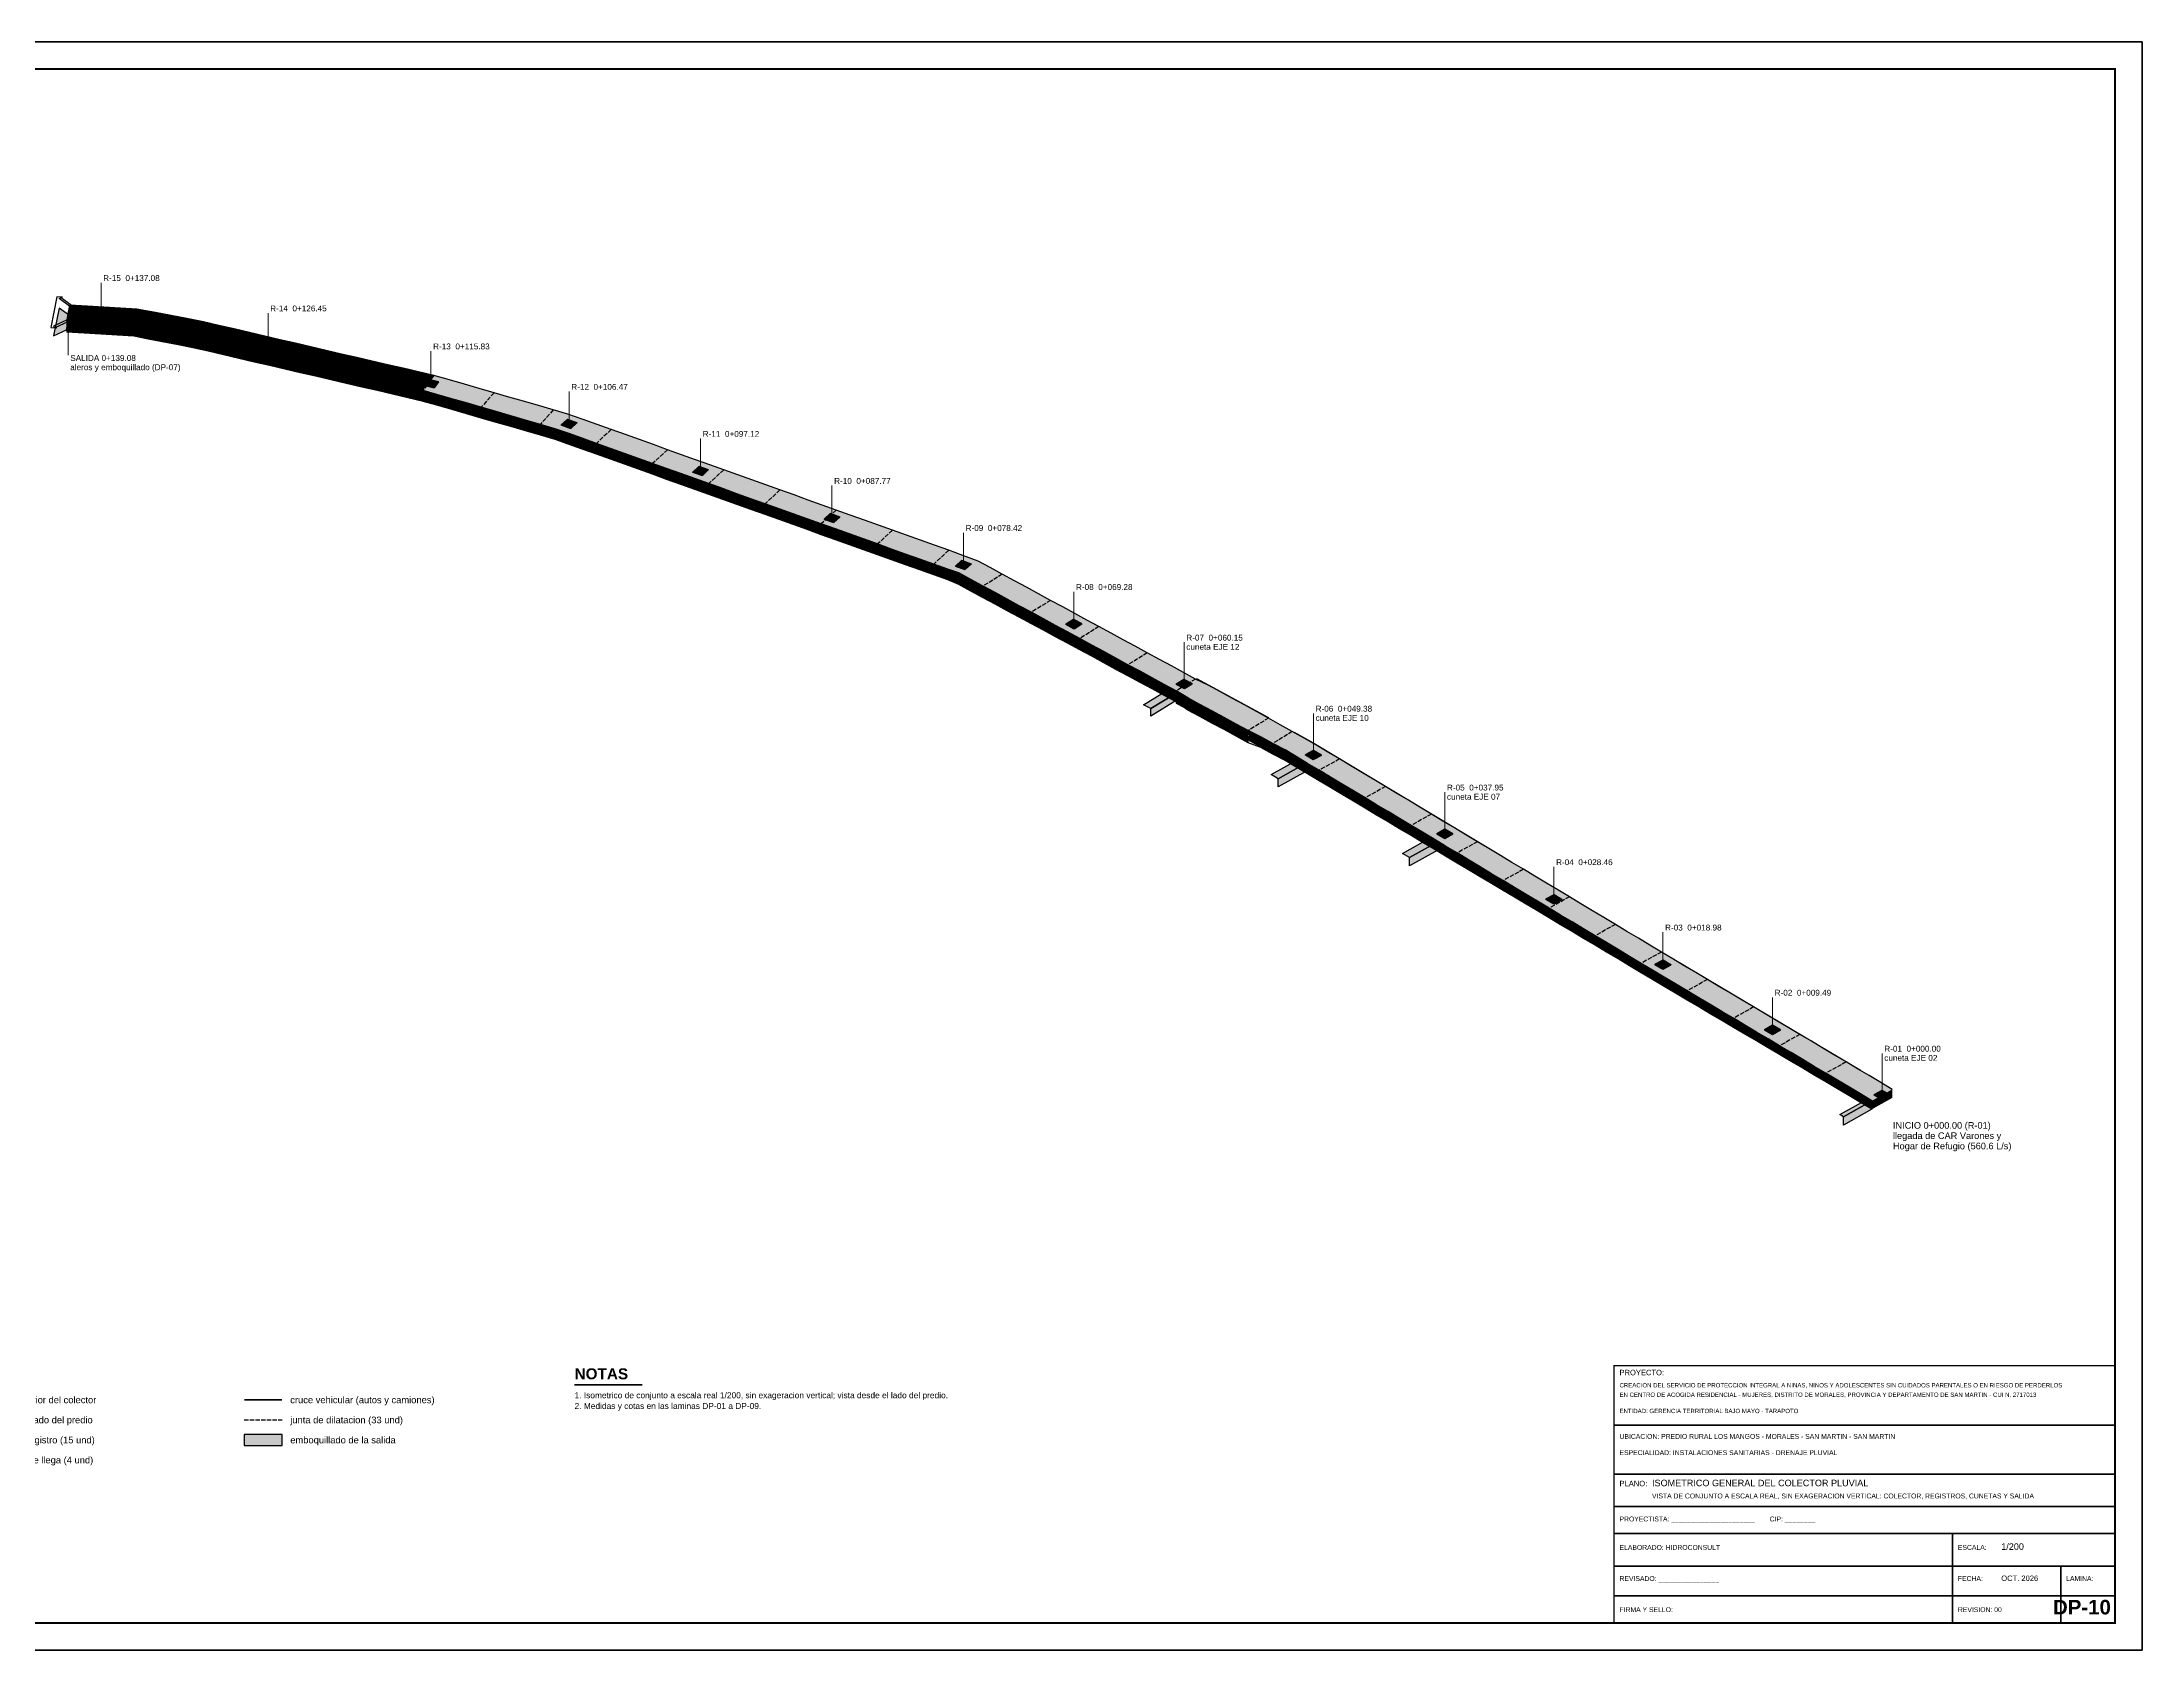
# Model space of a CAD drawing. Header units: metres. Extents: x -573 to 467, y -35 to 119.
# Drawn here: x 312 to 467.1, y 0 to 118.8 of the extents above; entities that cross this region are included whole.
import ezdxf
from ezdxf.enums import TextEntityAlignment as Align

# ---------------------------------------------------------------- set-up
doc = ezdxf.new("R2010")
doc.units = ezdxf.units.M
doc.header["$LTSCALE"] = 0.25
doc.linetypes.add('DASHED', pattern=[1.524, 1.27, -0.254])
for name, color, linetype in [('CRUCE-VEHICULAR', 30, 'CONTINUOUS'), ('ISO-ARISTAS', 8, 'CONTINUOUS'), ('JUNTAS', 8, 'DASHED'), ('LEYENDA', 7, 'CONTINUOUS'), ('ROTULO-TEXTO', 7, 'CONTINUOUS'), ('TEXTOS', 7, 'CONTINUOUS'), ('TEXTOS-NOTAS', 7, 'CONTINUOUS')]:
    doc.layers.add(name, color=color, linetype=linetype)
for name, color, linetype, true_color in [('ISO-CONCRETO-LAT1', 253, 'CONTINUOUS', 0xcecece), ('ISO-CONCRETO-LAT2', 252, 'CONTINUOUS', 0xb2b2b2), ('ISO-CONCRETO-SUP', 254, 'CONTINUOUS', 0xe8e8e8), ('ISO-CUNETA', 94, 'CONTINUOUS', 0xa8d6a8), ('ISO-PIEDRA', 34, 'CONTINUOUS', 0xc4b092), ('ISO-TAPA', 255, 'CONTINUOUS', 0xf8f4e6)]:
    doc.layers.add(name, color=color, linetype=linetype, true_color=true_color)
for name, color, linetype, lineweight in [('LLAMADAS', 30, 'CONTINUOUS', 18), ('MARCO', 7, 'CONTINUOUS', 50), ('REGISTRO', 32, 'CONTINUOUS', 35), ('ROTULO', 7, 'CONTINUOUS', 35), ('TITULOS', 160, 'CONTINUOUS', 35)]:
    doc.layers.add(name, color=color, linetype=linetype, lineweight=lineweight)
doc.styles.get("Standard").update_dxf_attribs({"font": 'arial.ttf'})
doc.styles.add('TITULOS', font='arialbd.ttf')

msp = doc.modelspace()

# ---------------------------------------------------------------- hatches: boundary and pattern name
at = {"layer": 'ISO-PIEDRA', "true_color": 0xc4b092}
h = msp.add_hatch(color=7, dxfattribs=at)
h.dxf.hatch_style = 1
h.paths.add_polyline_path([(314.017, 98.593), (313.254, 99.146), (312.855, 97.098), (313.812, 97.539)])
h = msp.add_hatch(color=7, dxfattribs=at)
h.dxf.hatch_style = 1
h.paths.add_polyline_path([(326.935, 15.116), (329.735, 15.116), (329.735, 15.916), (326.935, 15.916)])

# ---------------------------------------------------------------- linework, layer by layer
at = {"layer": 'CRUCE-VEHICULAR'}
for points, const_width in [([(402.632, 68.873), (402.096, 69.164), (401.561, 69.454), (401.025, 69.745), (400.49, 70.035), (399.954, 70.326), (399.419, 70.617), (398.883, 70.907), (398.348, 71.198), (397.812, 71.488), (397.277, 71.779)], 0.08), ([(401.088, 67.925), (400.553, 68.216), (400.017, 68.506), (399.482, 68.797), (398.946, 69.087), (398.411, 69.378), (397.876, 69.668), (397.34, 69.959), (396.805, 70.25), (396.269, 70.54), (395.734, 70.831)], 0.08), ([(417.334, 58.394), (415.906, 59.251), (414.477, 60.108), (413.049, 60.965), (411.62, 61.822), (410.192, 62.679), (408.763, 63.536), (407.335, 64.393), (405.906, 65.25), (404.478, 66.107), (403.04, 66.915)], 0.08), ([(418.87, 59.247), (417.441, 60.104), (416.013, 60.961), (414.584, 61.818), (413.156, 62.675), (411.727, 63.532), (410.299, 64.389), (408.87, 65.246), (407.442, 66.103), (406.013, 66.96), (404.5, 67.811)], 0.08), ([(444.833, 41.971), (443.492, 42.768), (442.152, 43.565), (440.811, 44.362), (439.471, 45.159), (438.13, 45.956), (436.79, 46.753), (435.449, 47.55), (434.109, 48.346), (432.768, 49.143), (431.428, 49.94)], 0.08), ([(446.361, 42.828), (445.021, 43.625), (443.68, 44.422), (442.34, 45.219), (440.999, 46.016), (439.659, 46.813), (438.318, 47.61), (436.978, 48.407), (435.637, 49.204), (434.297, 50), (432.956, 50.797)], 0.08), ([(326.935, 18.48), (329.735, 18.48)], 0.14)]:
    msp.add_lwpolyline(points, dxfattribs=dict(at, const_width=const_width))
at = {"layer": 'ISO-ARISTAS'}
for points in [[(313.517, 99.936), (313.091, 99.963), (312.651, 97.705), (313.077, 97.677)], [(314.017, 99.293), (313.254, 99.846), (313.397, 99.912), (314.161, 99.359)], [(314.031, 99.363), (313.798, 98.169)], [(448.682, 41.419), (447.829, 41.926), (446.975, 42.433), (446.122, 42.94), (445.269, 43.448), (444.415, 43.955), (443.562, 44.462), (442.709, 44.97), (441.856, 45.477), (441.002, 45.984), (440.149, 46.491), (439.296, 46.999), (438.442, 47.506), (437.589, 48.013), (436.736, 48.52), (435.883, 49.028), (435.029, 49.535), (434.176, 50.042), (433.323, 50.549), (432.474, 51.056), (431.625, 51.565), (430.776, 52.074), (429.927, 52.584), (429.077, 53.093), (428.228, 53.603), (427.379, 54.112), (426.529, 54.622), (425.68, 55.131), (424.831, 55.641), (423.982, 56.15), (423.132, 56.66), (422.283, 57.169), (421.434, 57.679), (420.584, 58.188), (419.735, 58.698), (418.886, 59.207), (418.037, 59.717), (417.187, 60.226), (416.338, 60.736), (415.489, 61.245), (414.639, 61.755), (413.79, 62.264), (412.941, 62.774), (412.092, 63.283), (411.242, 63.793), (410.393, 64.302), (409.544, 64.811), (408.694, 65.321), (407.845, 65.83), (406.996, 66.34), (406.147, 66.849), (405.25, 67.374), (404.358, 67.859), (403.465, 68.343), (402.615, 68.853), (401.722, 69.337), (400.83, 69.821), (399.938, 70.306), (399.045, 70.79), (398.153, 71.274), (397.218, 71.733), (396.326, 72.217), (395.433, 72.701), (394.541, 73.186), (393.649, 73.67), (392.756, 74.154), (391.864, 74.638), (390.971, 75.123), (390.079, 75.607), (389.186, 76.091), (388.294, 76.575), (387.401, 77.06), (386.509, 77.544), (385.616, 78.028), (384.724, 78.512), (383.832, 78.997), (382.939, 79.481), (382.047, 79.965), (381.154, 80.449), (380.015, 80.873), (378.977, 81.245), (377.938, 81.617), (376.9, 81.988), (375.861, 82.36), (374.823, 82.732), (373.784, 83.104), (372.745, 83.475), (371.707, 83.847), (370.668, 84.219), (369.63, 84.591), (368.591, 84.962), (367.553, 85.334), (366.514, 85.706), (365.475, 86.078), (364.437, 86.449), (363.398, 86.821), (362.36, 87.193), (361.321, 87.565), (360.283, 87.937), (359.244, 88.308), (358.206, 88.68), (357.167, 89.052), (356.128, 89.424), (355.09, 89.795), (354.051, 90.167), (353.013, 90.539), (351.974, 90.911), (350.85, 91.304), (349.757, 91.621), (348.664, 91.937), (347.572, 92.254), (346.479, 92.57), (345.386, 92.886), (344.294, 93.203), (343.201, 93.519), (342.109, 93.836), (340.932, 94.163), (339.798, 94.428), (338.664, 94.692), (337.531, 94.956), (336.397, 95.221), (335.263, 95.485), (334.129, 95.749), (332.995, 96.014), (331.862, 96.278), (330.728, 96.543), (329.594, 96.807), (328.46, 97.071), (327.326, 97.336), (326.192, 97.6), (325.059, 97.864), (323.925, 98.129), (322.7, 98.366), (321.538, 98.586), (320.376, 98.806), (319.001, 99.053), (317.784, 99.129), (316.567, 99.205), (315.35, 99.281), (314.035, 99.363)], [(313.812, 98.239), (312.855, 97.798), (312.969, 97.715), (313.926, 98.156)], [(447.188, 40.581), (446.335, 41.089), (445.482, 41.596), (444.628, 42.103), (443.775, 42.61), (442.922, 43.118), (442.069, 43.625), (441.215, 44.132), (440.362, 44.639), (439.509, 45.147), (438.655, 45.654), (437.802, 46.161), (436.949, 46.668), (436.096, 47.176), (435.242, 47.683), (434.389, 48.19), (433.536, 48.697), (432.682, 49.205), (431.829, 49.712), (430.974, 50.222), (430.125, 50.731), (429.276, 51.241), (428.426, 51.75), (427.577, 52.26), (426.728, 52.769), (425.879, 53.279), (425.029, 53.788), (424.18, 54.298), (423.331, 54.807), (422.481, 55.317), (421.632, 55.826), (420.783, 56.336), (419.934, 56.845), (419.084, 57.355), (418.235, 57.864), (417.386, 58.374), (416.536, 58.883), (415.687, 59.393), (414.838, 59.902), (413.989, 60.412), (413.139, 60.921), (412.29, 61.431), (411.441, 61.94), (410.591, 62.449), (409.742, 62.959), (408.893, 63.468), (408.044, 63.978), (407.194, 64.487), (406.345, 64.997), (405.496, 65.506), (404.646, 66.016), (403.824, 66.498), (402.932, 66.983), (402.04, 67.467), (401.105, 67.925), (400.213, 68.41), (399.32, 68.894), (398.428, 69.378), (397.535, 69.863), (396.643, 70.347), (395.792, 70.857), (394.9, 71.341), (394.008, 71.825), (393.115, 72.31), (392.223, 72.794), (391.33, 73.278), (390.438, 73.762), (389.545, 74.247), (388.653, 74.731), (387.76, 75.215), (386.868, 75.699), (385.975, 76.184), (385.083, 76.668), (384.191, 77.152), (383.298, 77.636), (382.406, 78.121), (381.513, 78.605), (380.621, 79.089), (379.728, 79.574), (378.912, 79.854), (377.873, 80.225), (376.835, 80.597), (375.796, 80.969), (374.758, 81.341), (373.719, 81.712), (372.68, 82.084), (371.642, 82.456), (370.603, 82.828), (369.565, 83.2), (368.526, 83.571), (367.488, 83.943), (366.449, 84.315), (365.41, 84.687), (364.372, 85.058), (363.333, 85.43), (362.295, 85.802), (361.256, 86.174), (360.218, 86.545), (359.179, 86.917), (358.141, 87.289), (357.102, 87.661), (356.063, 88.032), (355.025, 88.404), (353.986, 88.776), (352.948, 89.148), (351.909, 89.52), (350.871, 89.891), (349.909, 90.232), (348.816, 90.548), (347.724, 90.865), (346.631, 91.181), (345.538, 91.498), (344.446, 91.814), (343.353, 92.131), (342.261, 92.447), (341.168, 92.763), (340.145, 93.051), (339.011, 93.315), (337.877, 93.579), (336.743, 93.844), (335.61, 94.108), (334.476, 94.372), (333.342, 94.637), (332.208, 94.901), (331.074, 95.165), (329.94, 95.43), (328.807, 95.694), (327.673, 95.958), (326.539, 96.223), (325.405, 96.487), (324.271, 96.751), (323.138, 97.016), (322.042, 97.225), (320.88, 97.446), (319.718, 97.666), (318.768, 97.858), (317.551, 97.934), (316.334, 98.01), (315.117, 98.086), (313.803, 98.169)], [(447.188, 39.951), (446.335, 40.455), (445.482, 40.96), (444.628, 41.464), (443.775, 41.968), (442.922, 42.472), (442.069, 42.977), (441.215, 43.481), (440.362, 43.985), (439.509, 44.489), (438.655, 44.994), (437.802, 45.498), (436.949, 46.002), (436.096, 46.506), (435.242, 47.01), (434.389, 47.515), (433.536, 48.019), (432.682, 48.523), (431.829, 49.027), (430.974, 49.535), (430.125, 50.041), (429.276, 50.547), (428.426, 51.054), (427.577, 51.56), (426.728, 52.067), (425.879, 52.573), (425.029, 53.08), (424.18, 53.586), (423.331, 54.093), (422.481, 54.599), (421.632, 55.106), (420.783, 55.612), (419.934, 56.119), (419.084, 56.625), (418.235, 57.131), (417.386, 57.638), (416.536, 58.144), (415.687, 58.651), (414.838, 59.157), (413.989, 59.664), (413.139, 60.17), (412.29, 60.677), (411.441, 61.183), (410.591, 61.69), (409.742, 62.196), (408.893, 62.703), (408.044, 63.209), (407.194, 63.715), (406.345, 64.222), (405.496, 64.728), (404.646, 65.235), (403.824, 65.714), (402.932, 66.196), (402.04, 66.677), (401.105, 67.032), (400.213, 67.514), (399.32, 67.995), (398.428, 68.476), (397.535, 68.957), (396.643, 69.439), (395.792, 70.046), (394.9, 70.527), (394.008, 71.008), (393.115, 71.489), (392.223, 71.971), (391.33, 72.452), (390.438, 72.933), (389.545, 73.414), (388.653, 73.896), (387.76, 74.377), (386.868, 74.858), (385.975, 75.339), (385.083, 75.821), (384.191, 76.302), (383.298, 76.783), (382.406, 77.264), (381.513, 77.746), (380.621, 78.227), (379.728, 78.708), (378.912, 79.054), (377.873, 79.425), (376.835, 79.797), (375.796, 80.169), (374.758, 80.541), (373.719, 80.912), (372.68, 81.284), (371.642, 81.656), (370.603, 82.028), (369.565, 82.4), (368.526, 82.771), (367.488, 83.143), (366.449, 83.515), (365.41, 83.887), (364.372, 84.258), (363.333, 84.63), (362.295, 85.002), (361.256, 85.374), (360.218, 85.745), (359.179, 86.117), (358.141, 86.489), (357.102, 86.861), (356.063, 87.232), (355.025, 87.604), (353.986, 87.976), (352.948, 88.348), (351.909, 88.72), (350.871, 89.091), (349.909, 89.432), (348.816, 89.748), (347.724, 90.065), (346.631, 90.381), (345.538, 90.698), (344.446, 91.014), (343.353, 91.331), (342.261, 91.647), (341.168, 91.963), (340.145, 92.251), (339.011, 92.515), (337.877, 92.779), (336.743, 93.044), (335.61, 93.308), (334.476, 93.572), (333.342, 93.837), (332.208, 94.101), (331.074, 94.365), (329.94, 94.63), (328.807, 94.894), (327.673, 95.158), (326.539, 95.423), (325.405, 95.687), (324.271, 95.951), (323.138, 96.216), (322.042, 96.425), (320.88, 96.646), (319.718, 96.866), (318.768, 97.058), (317.551, 97.134), (316.334, 97.21), (315.117, 97.286), (313.803, 97.369)]]:
    msp.add_lwpolyline(points, dxfattribs=at)
for points in [[(314.017, 98.593), (313.254, 99.146), (312.855, 97.098), (313.812, 97.539)], [(395.905, 70.771), (393.913, 69.548), (393.378, 69.838), (395.37, 71.062)], [(395.905, 70.221), (393.913, 68.998), (393.913, 69.548), (395.905, 70.771)], [(405.406, 65.535), (403.31, 64.37), (402.8, 64.676), (404.896, 65.841)], [(405.406, 64.925), (403.31, 63.76), (403.31, 64.37), (405.406, 65.535)], [(415.113, 59.712), (413.017, 58.547), (412.508, 58.853), (414.603, 60.017)], [(415.113, 59.102), (413.017, 57.937), (413.017, 58.547), (415.113, 59.712)], [(447.166, 40.569), (445.08, 39.399), (444.824, 39.551), (446.91, 40.721)], [(447.166, 39.949), (445.08, 38.779), (445.08, 39.399), (447.166, 40.569)]]:
    msp.add_lwpolyline(points, close=True, dxfattribs=at)
at = {"layer": 'ISO-CONCRETO-LAT1', "true_color": 0xcecece}
msp.add_solid([(448.682, 40.789), (447.188, 39.951), (448.682, 41.419), (447.188, 40.581)], dxfattribs=at)
at = {"layer": 'ISO-CONCRETO-LAT2', "true_color": 0xb2b2b2}
for points in [[(315.117, 97.286), (313.803, 97.369), (315.117, 98.086), (313.803, 98.169)], [(316.334, 97.21), (315.117, 97.286), (316.334, 98.01), (315.117, 98.086)], [(317.551, 97.134), (316.334, 97.21), (317.551, 97.934), (316.334, 98.01)], [(318.768, 97.058), (317.551, 97.134), (318.768, 97.858), (317.551, 97.934)], [(319.718, 96.866), (318.768, 97.058), (319.718, 97.666), (318.768, 97.858)], [(320.88, 96.646), (319.718, 96.866), (320.88, 97.446), (319.718, 97.666)], [(322.042, 96.425), (320.88, 96.646), (322.042, 97.225), (320.88, 97.446)], [(323.138, 96.216), (322.042, 96.425), (323.138, 97.016), (322.042, 97.225)], [(324.271, 95.951), (323.138, 96.216), (324.271, 96.751), (323.138, 97.016)], [(325.405, 95.687), (324.271, 95.951), (325.405, 96.487), (324.271, 96.751)], [(326.539, 95.423), (325.405, 95.687), (326.539, 96.223), (325.405, 96.487)], [(327.673, 95.158), (326.539, 95.423), (327.673, 95.958), (326.539, 96.223)], [(328.807, 94.894), (327.673, 95.158), (328.807, 95.694), (327.673, 95.958)], [(329.94, 94.63), (328.807, 94.894), (329.94, 95.43), (328.807, 95.694)], [(331.074, 94.365), (329.94, 94.63), (331.074, 95.165), (329.94, 95.43)], [(332.208, 94.101), (331.074, 94.365), (332.208, 94.901), (331.074, 95.165)], [(333.342, 93.837), (332.208, 94.101), (333.342, 94.637), (332.208, 94.901)], [(334.476, 93.572), (333.342, 93.837), (334.476, 94.372), (333.342, 94.637)], [(335.61, 93.308), (334.476, 93.572), (335.61, 94.108), (334.476, 94.372)], [(336.743, 93.044), (335.61, 93.308), (336.743, 93.844), (335.61, 94.108)], [(337.877, 92.779), (336.743, 93.044), (337.877, 93.579), (336.743, 93.844)], [(339.011, 92.515), (337.877, 92.779), (339.011, 93.315), (337.877, 93.579)], [(340.145, 92.251), (339.011, 92.515), (340.145, 93.051), (339.011, 93.315)], [(341.168, 91.963), (340.145, 92.251), (341.168, 92.763), (340.145, 93.051)], [(342.261, 91.647), (341.168, 91.963), (342.261, 92.447), (341.168, 92.763)], [(343.353, 91.331), (342.261, 91.647), (343.353, 92.131), (342.261, 92.447)], [(344.446, 91.014), (343.353, 91.331), (344.446, 91.814), (343.353, 92.131)], [(345.538, 90.698), (344.446, 91.014), (345.538, 91.498), (344.446, 91.814)], [(346.631, 90.381), (345.538, 90.698), (346.631, 91.181), (345.538, 91.498)], [(347.724, 90.065), (346.631, 90.381), (347.724, 90.865), (346.631, 91.181)], [(348.816, 89.748), (347.724, 90.065), (348.816, 90.548), (347.724, 90.865)], [(349.909, 89.432), (348.816, 89.748), (349.909, 90.232), (348.816, 90.548)], [(350.871, 89.091), (349.909, 89.432), (350.871, 89.891), (349.909, 90.232)], [(351.909, 88.72), (350.871, 89.091), (351.909, 89.52), (350.871, 89.891)], [(352.948, 88.348), (351.909, 88.72), (352.948, 89.148), (351.909, 89.52)], [(353.986, 87.976), (352.948, 88.348), (353.986, 88.776), (352.948, 89.148)], [(355.025, 87.604), (353.986, 87.976), (355.025, 88.404), (353.986, 88.776)], [(356.063, 87.232), (355.025, 87.604), (356.063, 88.032), (355.025, 88.404)], [(357.102, 86.861), (356.063, 87.232), (357.102, 87.661), (356.063, 88.032)], [(358.141, 86.489), (357.102, 86.861), (358.141, 87.289), (357.102, 87.661)], [(359.179, 86.117), (358.141, 86.489), (359.179, 86.917), (358.141, 87.289)], [(360.218, 85.745), (359.179, 86.117), (360.218, 86.545), (359.179, 86.917)], [(361.256, 85.374), (360.218, 85.745), (361.256, 86.174), (360.218, 86.545)], [(362.295, 85.002), (361.256, 85.374), (362.295, 85.802), (361.256, 86.174)], [(363.333, 84.63), (362.295, 85.002), (363.333, 85.43), (362.295, 85.802)], [(364.372, 84.258), (363.333, 84.63), (364.372, 85.058), (363.333, 85.43)], [(365.41, 83.887), (364.372, 84.258), (365.41, 84.687), (364.372, 85.058)], [(366.449, 83.515), (365.41, 83.887), (366.449, 84.315), (365.41, 84.687)], [(367.488, 83.143), (366.449, 83.515), (367.488, 83.943), (366.449, 84.315)], [(368.526, 82.771), (367.488, 83.143), (368.526, 83.571), (367.488, 83.943)], [(369.565, 82.4), (368.526, 82.771), (369.565, 83.2), (368.526, 83.571)], [(370.603, 82.028), (369.565, 82.4), (370.603, 82.828), (369.565, 83.2)], [(371.642, 81.656), (370.603, 82.028), (371.642, 82.456), (370.603, 82.828)], [(372.68, 81.284), (371.642, 81.656), (372.68, 82.084), (371.642, 82.456)], [(373.719, 80.912), (372.68, 81.284), (373.719, 81.712), (372.68, 82.084)], [(374.758, 80.541), (373.719, 80.912), (374.758, 81.341), (373.719, 81.712)], [(375.796, 80.169), (374.758, 80.541), (375.796, 80.969), (374.758, 81.341)], [(376.835, 79.797), (375.796, 80.169), (376.835, 80.597), (375.796, 80.969)], [(377.873, 79.425), (376.835, 79.797), (377.873, 80.225), (376.835, 80.597)], [(378.912, 79.054), (377.873, 79.425), (378.912, 79.854), (377.873, 80.225)], [(379.728, 78.708), (378.912, 79.054), (379.728, 79.574), (378.912, 79.854)], [(380.621, 78.227), (379.728, 78.708), (380.621, 79.089), (379.728, 79.574)], [(381.513, 77.746), (380.621, 78.227), (381.513, 78.605), (380.621, 79.089)], [(382.406, 77.264), (381.513, 77.746), (382.406, 78.121), (381.513, 78.605)], [(383.298, 76.783), (382.406, 77.264), (383.298, 77.636), (382.406, 78.121)], [(384.191, 76.302), (383.298, 76.783), (384.191, 77.152), (383.298, 77.636)], [(385.083, 75.821), (384.191, 76.302), (385.083, 76.668), (384.191, 77.152)], [(385.975, 75.339), (385.083, 75.821), (385.975, 76.184), (385.083, 76.668)], [(386.868, 74.858), (385.975, 75.339), (386.868, 75.699), (385.975, 76.184)], [(387.76, 74.377), (386.868, 74.858), (387.76, 75.215), (386.868, 75.699)], [(388.653, 73.896), (387.76, 74.377), (388.653, 74.731), (387.76, 75.215)], [(389.545, 73.414), (388.653, 73.896), (389.545, 74.247), (388.653, 74.731)], [(390.438, 72.933), (389.545, 73.414), (390.438, 73.762), (389.545, 74.247)], [(391.33, 72.452), (390.438, 72.933), (391.33, 73.278), (390.438, 73.762)], [(392.223, 71.971), (391.33, 72.452), (392.223, 72.794), (391.33, 73.278)], [(393.115, 71.489), (392.223, 71.971), (393.115, 72.31), (392.223, 72.794)], [(394.008, 71.008), (393.115, 71.489), (394.008, 71.825), (393.115, 72.31)], [(394.9, 70.527), (394.008, 71.008), (394.9, 71.341), (394.008, 71.825)], [(395.792, 70.046), (394.9, 70.527), (395.792, 70.857), (394.9, 71.341)], [(396.643, 69.439), (395.75, 69.92), (396.643, 70.347), (395.75, 70.831)], [(397.535, 68.957), (396.643, 69.439), (397.535, 69.863), (396.643, 70.347)], [(398.428, 68.476), (397.535, 68.957), (398.428, 69.378), (397.535, 69.863)], [(399.32, 67.995), (398.428, 68.476), (399.32, 68.894), (398.428, 69.378)], [(400.213, 67.514), (399.32, 67.995), (400.213, 68.41), (399.32, 68.894)], [(401.105, 67.032), (400.213, 67.514), (401.105, 67.925), (400.213, 68.41)], [(402.04, 66.677), (401.147, 67.158), (402.04, 67.467), (401.147, 67.951)], [(402.932, 66.196), (402.04, 66.677), (402.932, 66.983), (402.04, 67.467)], [(403.824, 65.714), (402.932, 66.196), (403.824, 66.498), (402.932, 66.983)], [(404.646, 65.235), (403.824, 65.714), (404.646, 66.016), (403.824, 66.498)], [(405.496, 64.728), (404.646, 65.235), (405.496, 65.506), (404.646, 66.016)], [(406.345, 64.222), (405.496, 64.728), (406.345, 64.997), (405.496, 65.506)], [(407.194, 63.715), (406.345, 64.222), (407.194, 64.487), (406.345, 64.997)], [(408.044, 63.209), (407.194, 63.715), (408.044, 63.978), (407.194, 64.487)], [(408.893, 62.703), (408.044, 63.209), (408.893, 63.468), (408.044, 63.978)], [(409.742, 62.196), (408.893, 62.703), (409.742, 62.959), (408.893, 63.468)], [(410.591, 61.69), (409.742, 62.196), (410.591, 62.449), (409.742, 62.959)], [(411.441, 61.183), (410.591, 61.69), (411.441, 61.94), (410.591, 62.449)], [(412.29, 60.677), (411.441, 61.183), (412.29, 61.431), (411.441, 61.94)], [(413.139, 60.17), (412.29, 60.677), (413.139, 60.921), (412.29, 61.431)], [(413.989, 59.664), (413.139, 60.17), (413.989, 60.412), (413.139, 60.921)], [(414.838, 59.157), (413.989, 59.664), (414.838, 59.902), (413.989, 60.412)], [(415.687, 58.651), (414.838, 59.157), (415.687, 59.393), (414.838, 59.902)], [(416.536, 58.144), (415.687, 58.651), (416.536, 58.883), (415.687, 59.393)], [(417.386, 57.638), (416.536, 58.144), (417.386, 58.374), (416.536, 58.883)], [(418.235, 57.131), (417.386, 57.638), (418.235, 57.864), (417.386, 58.374)], [(419.084, 56.625), (418.235, 57.131), (419.084, 57.355), (418.235, 57.864)], [(419.934, 56.119), (419.084, 56.625), (419.934, 56.845), (419.084, 57.355)], [(420.783, 55.612), (419.934, 56.119), (420.783, 56.336), (419.934, 56.845)], [(421.632, 55.106), (420.783, 55.612), (421.632, 55.826), (420.783, 56.336)], [(422.481, 54.599), (421.632, 55.106), (422.481, 55.317), (421.632, 55.826)], [(423.331, 54.093), (422.481, 54.599), (423.331, 54.807), (422.481, 55.317)], [(424.18, 53.586), (423.331, 54.093), (424.18, 54.298), (423.331, 54.807)], [(425.029, 53.08), (424.18, 53.586), (425.029, 53.788), (424.18, 54.298)], [(425.879, 52.573), (425.029, 53.08), (425.879, 53.279), (425.029, 53.788)], [(426.728, 52.067), (425.879, 52.573), (426.728, 52.769), (425.879, 53.279)], [(427.577, 51.56), (426.728, 52.067), (427.577, 52.26), (426.728, 52.769)], [(428.426, 51.054), (427.577, 51.56), (428.426, 51.75), (427.577, 52.26)], [(429.276, 50.547), (428.426, 51.054), (429.276, 51.241), (428.426, 51.75)], [(430.125, 50.041), (429.276, 50.547), (430.125, 50.731), (429.276, 51.241)], [(430.974, 49.535), (430.125, 50.041), (430.974, 50.222), (430.125, 50.731)], [(431.829, 49.027), (430.974, 49.535), (431.829, 49.712), (430.974, 50.222)], [(432.682, 48.523), (431.829, 49.027), (432.682, 49.205), (431.829, 49.712)], [(433.536, 48.019), (432.682, 48.523), (433.536, 48.697), (432.682, 49.205)], [(434.389, 47.515), (433.536, 48.019), (434.389, 48.19), (433.536, 48.697)], [(435.242, 47.01), (434.389, 47.515), (435.242, 47.683), (434.389, 48.19)], [(436.096, 46.506), (435.242, 47.01), (436.096, 47.176), (435.242, 47.683)], [(436.949, 46.002), (436.096, 46.506), (436.949, 46.668), (436.096, 47.176)], [(437.802, 45.498), (436.949, 46.002), (437.802, 46.161), (436.949, 46.668)], [(438.655, 44.994), (437.802, 45.498), (438.655, 45.654), (437.802, 46.161)], [(439.509, 44.489), (438.655, 44.994), (439.509, 45.147), (438.655, 45.654)], [(440.362, 43.985), (439.509, 44.489), (440.362, 44.639), (439.509, 45.147)], [(441.215, 43.481), (440.362, 43.985), (441.215, 44.132), (440.362, 44.639)], [(442.069, 42.977), (441.215, 43.481), (442.069, 43.625), (441.215, 44.132)], [(442.922, 42.472), (442.069, 42.977), (442.922, 43.118), (442.069, 43.625)], [(443.775, 41.968), (442.922, 42.472), (443.775, 42.61), (442.922, 43.118)], [(444.628, 41.464), (443.775, 41.968), (444.628, 42.103), (443.775, 42.61)], [(445.482, 40.96), (444.628, 41.464), (445.482, 41.596), (444.628, 42.103)], [(446.335, 40.455), (445.482, 40.96), (446.335, 41.089), (445.482, 41.596)], [(447.188, 39.951), (446.335, 40.455), (447.188, 40.581), (446.335, 41.089)]]:
    msp.add_solid(points, dxfattribs=at)
at = {"layer": 'ISO-CONCRETO-SUP', "true_color": 0xe8e8e8}
for points in [[(315.35, 99.281), (314.035, 99.363), (315.117, 98.086), (313.803, 98.169)], [(316.567, 99.205), (315.35, 99.281), (316.334, 98.01), (315.117, 98.086)], [(317.784, 99.129), (316.567, 99.205), (317.551, 97.934), (316.334, 98.01)], [(319.001, 99.053), (317.784, 99.129), (318.768, 97.858), (317.551, 97.934)], [(320.376, 98.806), (319.001, 99.053), (319.718, 97.666), (318.768, 97.858)], [(321.538, 98.586), (320.376, 98.806), (320.88, 97.446), (319.718, 97.666)], [(322.7, 98.366), (321.538, 98.586), (322.042, 97.225), (320.88, 97.446)], [(323.925, 98.129), (322.7, 98.366), (323.138, 97.016), (322.042, 97.225)], [(325.059, 97.864), (323.925, 98.129), (324.271, 96.751), (323.138, 97.016)], [(326.192, 97.6), (325.059, 97.864), (325.405, 96.487), (324.271, 96.751)], [(327.326, 97.336), (326.192, 97.6), (326.539, 96.223), (325.405, 96.487)], [(328.46, 97.071), (327.326, 97.336), (327.673, 95.958), (326.539, 96.223)], [(329.594, 96.807), (328.46, 97.071), (328.807, 95.694), (327.673, 95.958)], [(330.728, 96.543), (329.594, 96.807), (329.94, 95.43), (328.807, 95.694)], [(331.862, 96.278), (330.728, 96.543), (331.074, 95.165), (329.94, 95.43)], [(332.995, 96.014), (331.862, 96.278), (332.208, 94.901), (331.074, 95.165)], [(334.129, 95.749), (332.995, 96.014), (333.342, 94.637), (332.208, 94.901)], [(335.263, 95.485), (334.129, 95.749), (334.476, 94.372), (333.342, 94.637)], [(336.397, 95.221), (335.263, 95.485), (335.61, 94.108), (334.476, 94.372)], [(337.531, 94.956), (336.397, 95.221), (336.743, 93.844), (335.61, 94.108)], [(338.664, 94.692), (337.531, 94.956), (337.877, 93.579), (336.743, 93.844)], [(339.798, 94.428), (338.664, 94.692), (339.011, 93.315), (337.877, 93.579)], [(340.932, 94.163), (339.798, 94.428), (340.145, 93.051), (339.011, 93.315)], [(342.109, 93.836), (340.932, 94.163), (341.168, 92.763), (340.145, 93.051)], [(343.201, 93.519), (342.109, 93.836), (342.261, 92.447), (341.168, 92.763)], [(344.294, 93.203), (343.201, 93.519), (343.353, 92.131), (342.261, 92.447)], [(345.386, 92.886), (344.294, 93.203), (344.446, 91.814), (343.353, 92.131)], [(346.479, 92.57), (345.386, 92.886), (345.538, 91.498), (344.446, 91.814)], [(347.572, 92.254), (346.479, 92.57), (346.631, 91.181), (345.538, 91.498)], [(348.664, 91.937), (347.572, 92.254), (347.724, 90.865), (346.631, 91.181)], [(349.757, 91.621), (348.664, 91.937), (348.816, 90.548), (347.724, 90.865)], [(350.85, 91.304), (349.757, 91.621), (349.909, 90.232), (348.816, 90.548)], [(351.974, 90.911), (350.85, 91.304), (350.871, 89.891), (349.909, 90.232)], [(353.013, 90.539), (351.974, 90.911), (351.909, 89.52), (350.871, 89.891)], [(354.051, 90.167), (353.013, 90.539), (352.948, 89.148), (351.909, 89.52)], [(355.09, 89.795), (354.051, 90.167), (353.986, 88.776), (352.948, 89.148)], [(356.128, 89.424), (355.09, 89.795), (355.025, 88.404), (353.986, 88.776)], [(357.167, 89.052), (356.128, 89.424), (356.063, 88.032), (355.025, 88.404)], [(358.206, 88.68), (357.167, 89.052), (357.102, 87.661), (356.063, 88.032)], [(359.244, 88.308), (358.206, 88.68), (358.141, 87.289), (357.102, 87.661)], [(360.283, 87.937), (359.244, 88.308), (359.179, 86.917), (358.141, 87.289)], [(361.321, 87.565), (360.283, 87.937), (360.218, 86.545), (359.179, 86.917)], [(362.36, 87.193), (361.321, 87.565), (361.256, 86.174), (360.218, 86.545)], [(363.398, 86.821), (362.36, 87.193), (362.295, 85.802), (361.256, 86.174)], [(364.437, 86.449), (363.398, 86.821), (363.333, 85.43), (362.295, 85.802)], [(365.475, 86.078), (364.437, 86.449), (364.372, 85.058), (363.333, 85.43)], [(366.514, 85.706), (365.475, 86.078), (365.41, 84.687), (364.372, 85.058)], [(367.553, 85.334), (366.514, 85.706), (366.449, 84.315), (365.41, 84.687)], [(368.591, 84.962), (367.553, 85.334), (367.488, 83.943), (366.449, 84.315)], [(369.63, 84.591), (368.591, 84.962), (368.526, 83.571), (367.488, 83.943)], [(370.668, 84.219), (369.63, 84.591), (369.565, 83.2), (368.526, 83.571)], [(371.707, 83.847), (370.668, 84.219), (370.603, 82.828), (369.565, 83.2)], [(372.745, 83.475), (371.707, 83.847), (371.642, 82.456), (370.603, 82.828)], [(373.784, 83.104), (372.745, 83.475), (372.68, 82.084), (371.642, 82.456)], [(374.823, 82.732), (373.784, 83.104), (373.719, 81.712), (372.68, 82.084)], [(375.861, 82.36), (374.823, 82.732), (374.758, 81.341), (373.719, 81.712)], [(376.9, 81.988), (375.861, 82.36), (375.796, 80.969), (374.758, 81.341)], [(377.938, 81.617), (376.9, 81.988), (376.835, 80.597), (375.796, 80.969)], [(378.977, 81.245), (377.938, 81.617), (377.873, 80.225), (376.835, 80.597)], [(380.015, 80.873), (378.977, 81.245), (378.912, 79.854), (377.873, 80.225)], [(381.154, 80.449), (380.015, 80.873), (379.728, 79.574), (378.912, 79.854)], [(382.047, 79.965), (381.154, 80.449), (380.621, 79.089), (379.728, 79.574)], [(382.939, 79.481), (382.047, 79.965), (381.513, 78.605), (380.621, 79.089)], [(383.832, 78.997), (382.939, 79.481), (382.406, 78.121), (381.513, 78.605)], [(384.724, 78.512), (383.832, 78.997), (383.298, 77.636), (382.406, 78.121)], [(385.616, 78.028), (384.724, 78.512), (384.191, 77.152), (383.298, 77.636)], [(386.509, 77.544), (385.616, 78.028), (385.083, 76.668), (384.191, 77.152)], [(387.401, 77.06), (386.509, 77.544), (385.975, 76.184), (385.083, 76.668)], [(388.294, 76.575), (387.401, 77.06), (386.868, 75.699), (385.975, 76.184)], [(389.186, 76.091), (388.294, 76.575), (387.76, 75.215), (386.868, 75.699)], [(390.079, 75.607), (389.186, 76.091), (388.653, 74.731), (387.76, 75.215)], [(390.971, 75.123), (390.079, 75.607), (389.545, 74.247), (388.653, 74.731)], [(391.864, 74.638), (390.971, 75.123), (390.438, 73.762), (389.545, 74.247)], [(392.756, 74.154), (391.864, 74.638), (391.33, 73.278), (390.438, 73.762)], [(393.649, 73.67), (392.756, 74.154), (392.223, 72.794), (391.33, 73.278)], [(394.541, 73.186), (393.649, 73.67), (393.115, 72.31), (392.223, 72.794)], [(395.433, 72.701), (394.541, 73.186), (394.008, 71.825), (393.115, 72.31)], [(396.326, 72.217), (395.433, 72.701), (394.9, 71.341), (394.008, 71.825)], [(397.218, 71.733), (396.326, 72.217), (395.792, 70.857), (394.9, 71.341)], [(398.153, 71.274), (397.26, 71.758), (396.643, 70.347), (395.75, 70.831)], [(399.045, 70.79), (398.153, 71.274), (397.535, 69.863), (396.643, 70.347)], [(399.938, 70.306), (399.045, 70.79), (398.428, 69.378), (397.535, 69.863)], [(400.83, 69.821), (399.938, 70.306), (399.32, 68.894), (398.428, 69.378)], [(401.722, 69.337), (400.83, 69.821), (400.213, 68.41), (399.32, 68.894)], [(402.615, 68.853), (401.722, 69.337), (401.105, 67.925), (400.213, 68.41)], [(403.465, 68.343), (402.573, 68.827), (402.04, 67.467), (401.147, 67.951)], [(404.358, 67.859), (403.465, 68.343), (402.932, 66.983), (402.04, 67.467)], [(405.25, 67.374), (404.358, 67.859), (403.824, 66.498), (402.932, 66.983)], [(406.147, 66.849), (405.25, 67.374), (404.646, 66.016), (403.824, 66.498)], [(406.996, 66.34), (406.147, 66.849), (405.496, 65.506), (404.646, 66.016)], [(407.845, 65.83), (406.996, 66.34), (406.345, 64.997), (405.496, 65.506)], [(408.694, 65.321), (407.845, 65.83), (407.194, 64.487), (406.345, 64.997)], [(409.544, 64.811), (408.694, 65.321), (408.044, 63.978), (407.194, 64.487)], [(410.393, 64.302), (409.544, 64.811), (408.893, 63.468), (408.044, 63.978)], [(411.242, 63.793), (410.393, 64.302), (409.742, 62.959), (408.893, 63.468)], [(412.092, 63.283), (411.242, 63.793), (410.591, 62.449), (409.742, 62.959)], [(412.941, 62.774), (412.092, 63.283), (411.441, 61.94), (410.591, 62.449)], [(413.79, 62.264), (412.941, 62.774), (412.29, 61.431), (411.441, 61.94)], [(414.639, 61.755), (413.79, 62.264), (413.139, 60.921), (412.29, 61.431)], [(415.489, 61.245), (414.639, 61.755), (413.989, 60.412), (413.139, 60.921)], [(416.338, 60.736), (415.489, 61.245), (414.838, 59.902), (413.989, 60.412)], [(417.187, 60.226), (416.338, 60.736), (415.687, 59.393), (414.838, 59.902)], [(418.037, 59.717), (417.187, 60.226), (416.536, 58.883), (415.687, 59.393)], [(418.886, 59.207), (418.037, 59.717), (417.386, 58.374), (416.536, 58.883)], [(419.735, 58.698), (418.886, 59.207), (418.235, 57.864), (417.386, 58.374)], [(420.584, 58.188), (419.735, 58.698), (419.084, 57.355), (418.235, 57.864)], [(421.434, 57.679), (420.584, 58.188), (419.934, 56.845), (419.084, 57.355)], [(422.283, 57.169), (421.434, 57.679), (420.783, 56.336), (419.934, 56.845)], [(423.132, 56.66), (422.283, 57.169), (421.632, 55.826), (420.783, 56.336)], [(423.982, 56.15), (423.132, 56.66), (422.481, 55.317), (421.632, 55.826)], [(424.831, 55.641), (423.982, 56.15), (423.331, 54.807), (422.481, 55.317)], [(425.68, 55.131), (424.831, 55.641), (424.18, 54.298), (423.331, 54.807)], [(426.529, 54.622), (425.68, 55.131), (425.029, 53.788), (424.18, 54.298)], [(427.379, 54.112), (426.529, 54.622), (425.879, 53.279), (425.029, 53.788)], [(428.228, 53.603), (427.379, 54.112), (426.728, 52.769), (425.879, 53.279)], [(429.077, 53.093), (428.228, 53.603), (427.577, 52.26), (426.728, 52.769)], [(429.927, 52.584), (429.077, 53.093), (428.426, 51.75), (427.577, 52.26)], [(430.776, 52.074), (429.927, 52.584), (429.276, 51.241), (428.426, 51.75)], [(431.625, 51.565), (430.776, 52.074), (430.125, 50.731), (429.276, 51.241)], [(432.474, 51.056), (431.625, 51.565), (430.974, 50.222), (430.125, 50.731)], [(433.323, 50.549), (432.474, 51.056), (431.829, 49.712), (430.974, 50.222)], [(434.176, 50.042), (433.323, 50.549), (432.682, 49.205), (431.829, 49.712)], [(435.029, 49.535), (434.176, 50.042), (433.536, 48.697), (432.682, 49.205)], [(435.883, 49.028), (435.029, 49.535), (434.389, 48.19), (433.536, 48.697)], [(436.736, 48.52), (435.883, 49.028), (435.242, 47.683), (434.389, 48.19)], [(437.589, 48.013), (436.736, 48.52), (436.096, 47.176), (435.242, 47.683)], [(438.442, 47.506), (437.589, 48.013), (436.949, 46.668), (436.096, 47.176)], [(439.296, 46.999), (438.442, 47.506), (437.802, 46.161), (436.949, 46.668)], [(440.149, 46.491), (439.296, 46.999), (438.655, 45.654), (437.802, 46.161)], [(441.002, 45.984), (440.149, 46.491), (439.509, 45.147), (438.655, 45.654)], [(441.856, 45.477), (441.002, 45.984), (440.362, 44.639), (439.509, 45.147)], [(442.709, 44.97), (441.856, 45.477), (441.215, 44.132), (440.362, 44.639)], [(443.562, 44.462), (442.709, 44.97), (442.069, 43.625), (441.215, 44.132)], [(444.415, 43.955), (443.562, 44.462), (442.922, 43.118), (442.069, 43.625)], [(445.269, 43.448), (444.415, 43.955), (443.775, 42.61), (442.922, 43.118)], [(446.122, 42.94), (445.269, 43.448), (444.628, 42.103), (443.775, 42.61)], [(446.975, 42.433), (446.122, 42.94), (445.482, 41.596), (444.628, 42.103)], [(447.829, 41.926), (446.975, 42.433), (446.335, 41.089), (445.482, 41.596)], [(448.682, 41.419), (447.829, 41.926), (447.188, 40.581), (446.335, 41.089)]]:
    msp.add_solid(points, dxfattribs=at)
at = {"layer": 'ISO-CUNETA', "true_color": 0xa8d6a8}
for points in [[(395.905, 70.771), (393.913, 69.548), (395.37, 71.062), (393.378, 69.838)], [(395.905, 70.221), (393.913, 68.998), (395.905, 70.771), (393.913, 69.548)], [(405.406, 65.535), (403.31, 64.37), (404.896, 65.841), (402.8, 64.676)], [(405.406, 64.925), (403.31, 63.76), (405.406, 65.535), (403.31, 64.37)], [(415.113, 59.712), (413.017, 58.547), (414.603, 60.017), (412.508, 58.853)], [(415.113, 59.102), (413.017, 57.937), (415.113, 59.712), (413.017, 58.547)], [(447.166, 40.569), (445.08, 39.399), (446.91, 40.721), (444.824, 39.551)], [(447.166, 39.949), (445.08, 38.779), (447.166, 40.569), (445.08, 39.399)]]:
    msp.add_solid(points, dxfattribs=at)
at = {"layer": 'ISO-PIEDRA'}
msp.add_lwpolyline([(326.935, 15.116), (329.735, 15.116), (329.735, 15.916), (326.935, 15.916)], close=True, dxfattribs=at)
at = {"layer": 'ISO-TAPA', "true_color": 0xf8f4e6}
for points in [[(316.72, 98.353), (315.893, 98.407), (316.813, 98.831), (315.986, 98.885)], [(328.918, 96.061), (328.147, 96.243), (329.233, 96.506), (328.462, 96.688)], [(340.959, 93.253), (340.188, 93.435), (341.274, 93.698), (340.503, 93.88)], [(351.067, 90.249), (350.36, 90.504), (351.508, 90.657), (350.802, 90.912)], [(360.777, 86.774), (360.071, 87.029), (361.219, 87.181), (360.512, 87.436)], [(370.488, 83.297), (369.782, 83.552), (370.929, 83.705), (370.223, 83.96)], [(380.198, 79.821), (379.492, 80.076), (380.64, 80.229), (379.934, 80.484)], [(388.242, 75.454), (387.635, 75.783), (388.812, 75.804), (388.205, 76.134)], [(396.39, 71.033), (395.783, 71.362), (396.96, 71.383), (396.353, 71.712)], [(405.912, 65.782), (405.334, 66.128), (406.512, 66.115), (405.934, 66.462)], [(415.619, 59.958), (415.042, 60.305), (416.219, 60.292), (415.642, 60.638)], [(423.679, 55.123), (423.101, 55.47), (424.279, 55.457), (423.701, 55.803)], [(431.73, 50.294), (431.153, 50.64), (432.33, 50.627), (431.753, 50.973)], [(439.829, 45.479), (439.249, 45.824), (440.426, 45.814), (439.846, 46.159)], [(447.926, 40.665), (447.346, 41.01), (448.524, 41), (447.944, 41.345)]]:
    msp.add_solid(points, dxfattribs=at)
at = {"layer": 'JUNTAS'}
msp.add_line((326.935, 16.998), (329.735, 16.998), dxfattribs=at)
for points in [[(322.7, 98.366), (322.042, 97.225), (322.042, 96.425)], [(327.326, 97.336), (326.539, 96.223), (326.539, 95.423)], [(331.862, 96.278), (331.074, 95.165), (331.074, 94.365)], [(336.397, 95.221), (335.61, 94.108), (335.61, 93.308)], [(340.932, 94.163), (340.145, 93.051), (340.145, 92.251)], [(345.386, 92.886), (344.446, 91.814), (344.446, 91.014)], [(349.757, 91.621), (348.816, 90.548), (348.816, 89.748)], [(354.051, 90.167), (352.948, 89.148), (352.948, 88.348)], [(358.206, 88.68), (357.102, 87.661), (357.102, 86.861)], [(362.36, 87.193), (361.256, 86.174), (361.256, 85.374)], [(366.514, 85.706), (365.41, 84.687), (365.41, 83.887)], [(370.668, 84.219), (369.565, 83.2), (369.565, 82.4)], [(374.823, 82.732), (373.719, 81.712), (373.719, 80.912)], [(378.977, 81.245), (377.873, 80.225), (377.873, 79.425)], [(382.939, 79.481), (381.513, 78.605), (381.513, 77.746)], [(386.509, 77.544), (385.083, 76.668), (385.083, 75.821)], [(390.079, 75.607), (388.653, 74.731), (388.653, 73.896)], [(393.649, 73.67), (392.223, 72.794), (392.223, 71.971)], [(397.218, 71.733), (395.792, 70.857), (395.792, 70.046)], [(402.615, 68.853), (401.105, 67.925), (401.105, 67.032)], [(404.358, 67.859), (402.932, 66.983), (402.932, 66.196)], [(407.845, 65.83), (406.345, 64.997), (406.345, 64.222)], [(411.242, 63.793), (409.742, 62.959), (409.742, 62.196)], [(414.639, 61.755), (413.139, 60.921), (413.139, 60.17)], [(418.037, 59.717), (416.536, 58.883), (416.536, 58.144)], [(421.434, 57.679), (419.934, 56.845), (419.934, 56.119)], [(424.831, 55.641), (423.331, 54.807), (423.331, 54.093)], [(428.228, 53.603), (426.728, 52.769), (426.728, 52.067)], [(431.625, 51.565), (430.125, 50.731), (430.125, 50.041)], [(435.029, 49.535), (433.536, 48.697), (433.536, 48.019)], [(438.442, 47.506), (436.949, 46.668), (436.949, 46.002)], [(441.856, 45.477), (440.362, 44.639), (440.362, 43.985)], [(445.269, 43.448), (443.775, 42.61), (443.775, 41.968)]]:
    msp.add_lwpolyline(points, dxfattribs=at)
at = {"layer": 'LLAMADAS'}
for p, q in [((316.353, 98.614), (316.353, 101.014)), ((313.919, 98.066), (313.919, 95.666)), ((328.69, 96.369), (328.69, 98.769)), ((340.731, 93.562), (340.731, 95.962)), ((350.934, 90.575), (350.934, 92.975)), ((360.645, 87.1), (360.645, 89.5)), ((370.355, 83.624), (370.355, 86.024)), ((380.066, 80.148), (380.066, 82.548)), ((388.223, 75.789), (388.223, 78.189)), ((396.371, 71.367), (396.371, 74.447)), ((405.923, 66.117), (405.923, 69.197)), ((415.63, 60.293), (415.63, 63.373)), ((423.69, 55.458), (423.69, 57.858)), ((431.741, 50.629), (431.741, 53.029)), ((439.837, 45.814), (439.837, 48.214)), ((447.935, 41), (447.935, 44.08))]:
    msp.add_line(p, q, dxfattribs=at)
for centre in [(316.353, 98.614), (328.69, 96.369), (340.731, 93.562), (350.934, 90.575), (360.645, 87.1), (370.355, 83.624), (380.066, 80.148), (388.223, 75.789), (396.371, 71.367), (405.923, 66.117), (415.63, 60.293), (423.69, 55.458), (431.741, 50.629), (439.837, 45.814), (447.935, 41)]:
    msp.add_circle(centre, 0.12, dxfattribs=at)
at = {"layer": 'MARCO'}
msp.add_lwpolyline([(298.935, 0), (467.135, 0), (467.135, 118.8), (298.935, 118.8)], close=True, dxfattribs=at)
at = {"layer": 'MARCO', "const_width": 0.16}
msp.add_lwpolyline([(303.935, 2), (465.135, 2), (465.135, 116.8), (303.935, 116.8)], close=True, dxfattribs=at)
at = {"layer": 'REGISTRO'}
for points in [[(316.72, 98.353), (315.893, 98.407), (315.986, 98.885), (316.813, 98.831)], [(328.918, 96.061), (328.147, 96.243), (328.462, 96.688), (329.233, 96.506)], [(340.959, 93.253), (340.188, 93.435), (340.503, 93.88), (341.274, 93.698)], [(351.067, 90.249), (350.36, 90.504), (350.802, 90.912), (351.508, 90.657)], [(360.777, 86.774), (360.071, 87.029), (360.512, 87.436), (361.219, 87.181)], [(370.488, 83.297), (369.782, 83.552), (370.223, 83.96), (370.929, 83.705)], [(380.198, 79.821), (379.492, 80.076), (379.934, 80.484), (380.64, 80.229)], [(388.242, 75.454), (387.635, 75.783), (388.205, 76.134), (388.812, 75.804)], [(396.39, 71.033), (395.783, 71.362), (396.353, 71.712), (396.96, 71.383)], [(405.912, 65.782), (405.334, 66.128), (405.934, 66.462), (406.512, 66.115)], [(415.619, 59.958), (415.042, 60.305), (415.642, 60.638), (416.219, 60.292)], [(423.679, 55.123), (423.101, 55.47), (423.701, 55.803), (424.279, 55.457)], [(431.73, 50.294), (431.153, 50.64), (431.753, 50.973), (432.33, 50.627)], [(439.829, 45.479), (439.249, 45.824), (439.846, 46.159), (440.426, 45.814)], [(447.926, 40.665), (447.346, 41.01), (447.944, 41.345), (448.524, 41)]]:
    msp.add_lwpolyline(points, close=True, dxfattribs=at)
at = {"layer": 'ROTULO'}
for p, q in [((428.135, 16.6), (465.135, 16.6)), ((428.135, 13), (465.135, 13)), ((428.135, 10.6), (465.135, 10.6)), ((428.135, 8.6), (465.135, 8.6)), ((453.135, 8.6), (453.135, 2)), ((428.135, 6.2), (465.135, 6.2)), ((461.135, 6.2), (461.135, 2)), ((428.135, 4), (465.135, 4))]:
    msp.add_line(p, q, dxfattribs=at)
at = {"layer": 'ROTULO', "const_width": 0.1}
msp.add_lwpolyline([(428.135, 2), (465.135, 2), (465.135, 21), (428.135, 21)], close=True, dxfattribs=at)
at = {"layer": 'TITULOS'}
msp.add_line((351.335, 19.6), (356.335, 19.6), dxfattribs=at)

# ---------------------------------------------------------------- texts
at = {"layer": 'LEYENDA'}
for s, p in [('losa superior del colector', (308.335, 18.48)), ('cruce vehicular (autos y camiones)', (330.335, 18.48)), ('muro del lado del predio', (308.335, 16.998)), ('junta de dilatacion (33 und)', (330.335, 16.998)), ('tapa de registro (15 und)', (308.335, 15.516)), ('emboquillado de la salida', (330.335, 15.516)), ('cuneta que llega (4 und)', (308.335, 14.034))]:
    msp.add_text(s, height=0.494, dxfattribs=at).set_placement(p, align=Align.MIDDLE_LEFT)
at = {"layer": 'ROTULO-TEXTO'}
for s, height, p in [('PROYECTO:', 0.4, (428.535, 20.3)), ('CREACION DEL SERVICIO DE PROTECCION INTEGRAL A NINAS, NINOS Y ADOLESCENTES SIN CUIDADOS PARENTALES O EN RIESGO DE PERDERLOS', 0.32, (428.535, 19.4)), ('EN CENTRO DE ACOGIDA RESIDENCIAL - MUJERES, DISTRITO DE MORALES, PROVINCIA Y DEPARTAMENTO DE SAN MARTIN - CUI N. 2717013', 0.32, (428.535, 18.7)), ('ENTIDAD: GERENCIA TERRITORIAL BAJO MAYO - TARAPOTO', 0.32, (428.535, 17.5)), ('UBICACION: PREDIO RURAL LOS MANGOS - MORALES - SAN MARTIN - SAN MARTIN', 0.36, (428.535, 15.6)), ('ESPECIALIDAD: INSTALACIONES SANITARIAS - DRENAJE PLUVIAL', 0.36, (428.535, 14.4)), ('PLANO:', 0.4, (428.535, 12.1)), ('ISOMETRICO GENERAL DEL COLECTOR PLUVIAL', 0.48, (430.935, 12.1)), ('VISTA DE CONJUNTO A ESCALA REAL, SIN EXAGERACION VERTICAL: COLECTOR, REGISTROS, CUNETAS Y SALIDA', 0.36, (430.935, 11.2)), ('PROYECTISTA: ______________________        CIP: ________', 0.36, (428.535, 9.5)), ('ELABORADO: HIDROCONSULT', 0.36, (428.535, 7.4)), ('ESCALA:', 0.36, (453.535, 7.4)), ('1/200', 0.48, (456.735, 7.4)), ('REVISADO: ________________', 0.36, (428.535, 5.1)), ('FECHA:', 0.36, (453.535, 5.1)), ('OCT. 2026', 0.4, (456.735, 5.1)), ('LAMINA:', 0.36, (461.535, 5.1)), ('FIRMA Y SELLO:', 0.36, (428.535, 2.8)), ('REVISION: 00', 0.36, (453.535, 2.8))]:
    msp.add_text(s, height=height, dxfattribs=at).set_placement(p)
at = {"layer": 'TEXTOS'}
for s, p in [('R-15  0+137.08', (316.513, 101.014)), ('R-14  0+126.45', (328.85, 98.769)), ('R-13  0+115.83', (340.891, 95.962)), ('R-12  0+106.47', (351.094, 92.975)), ('R-11  0+097.12', (360.805, 89.5)), ('R-10  0+087.77', (370.515, 86.024)), ('R-09  0+078.42', (380.226, 82.548)), ('R-08  0+069.28', (388.383, 78.189)), ('R-07  0+060.15', (396.531, 74.447)), ('cuneta EJE 12', (396.531, 73.767)), ('cuneta EJE 10', (406.083, 68.517)), ('R-06  0+049.38', (406.083, 69.197)), ('R-05  0+037.95', (415.79, 63.373)), ('cuneta EJE 07', (415.79, 62.693)), ('R-04  0+028.46', (423.85, 57.858)), ('R-03  0+018.98', (431.901, 53.029)), ('R-02  0+009.49', (439.997, 48.214)), ('cuneta EJE 02', (448.095, 43.4)), ('R-01  0+000.00', (448.095, 44.08))]:
    msp.add_text(s, height=0.432, dxfattribs=at).set_placement(p, align=Align.BOTTOM_LEFT)
for s, height, p in [('aleros y emboquillado (DP-07)', 0.432, (314.079, 94.986)), ('SALIDA 0+139.08', 0.432, (314.079, 95.666)), ('INICIO 0+000.00 (R-01)', 0.486, (448.735, 39)), ('llegada de CAR Varones y', 0.486, (448.735, 38.24)), ('Hogar de Refugio (560.6 L/s)', 0.486, (448.735, 37.48))]:
    msp.add_text(s, height=height, dxfattribs=at).set_placement(p, align=Align.TOP_LEFT)
at = {"layer": 'TEXTOS-NOTAS'}
for s, p in [('1. Isometrico de conjunto a escala real 1/200, sin exageracion vertical; vista desde el lado del predio.', (351.335, 18.6)), ('2. Medidas y cotas en las laminas DP-01 a DP-09.', (351.335, 17.807))]:
    msp.add_text(s, height=0.442, dxfattribs=at).set_placement(p)
at = {"layer": 'TITULOS', "style": 'TITULOS'}
msp.add_text('NOTAS', height=0.81, dxfattribs=at).set_placement((351.335, 20))
msp.add_text('DP-10', height=1.08, dxfattribs=at).set_placement((464.835, 2.3), align=Align.BOTTOM_RIGHT)

doc.saveas('drawing.dxf')
